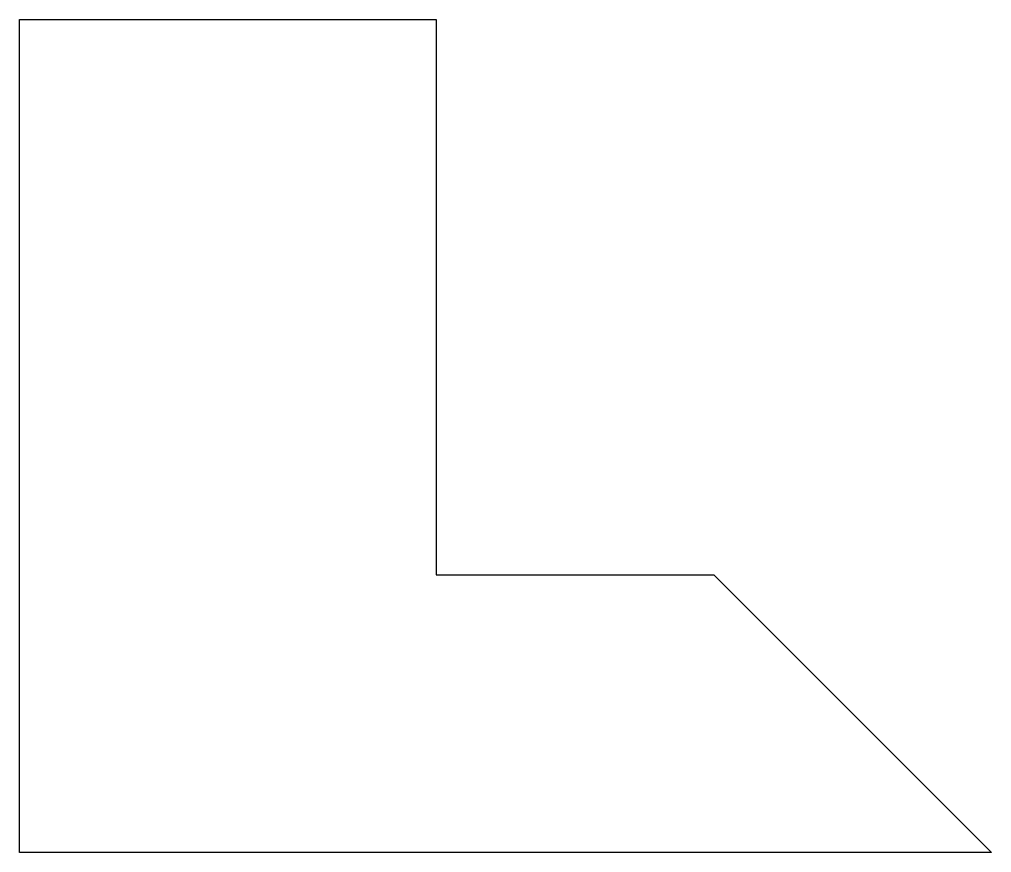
# Model space of a CAD drawing. Header units: millimetres. Extents: x 0 to 7, y 0 to 6.
import ezdxf

# ---------------------------------------------------------------- set-up
doc = ezdxf.new("R2010")
doc.units = ezdxf.units.MM
doc.layers.get('0').update_dxf_attribs({"linetype": 'CONTINUOUS'})

msp = doc.modelspace()

# ---------------------------------------------------------------- linework, layer by layer
for p, q in [((0, 0), (0, 6)), ((0, 6), (3, 6)), ((3, 6), (3, 2)), ((3, 2), (5, 2)), ((5, 2), (7, 0)), ((7, 0), (0, 0))]:
    msp.add_line(p, q)

doc.saveas('drawing.dxf')
